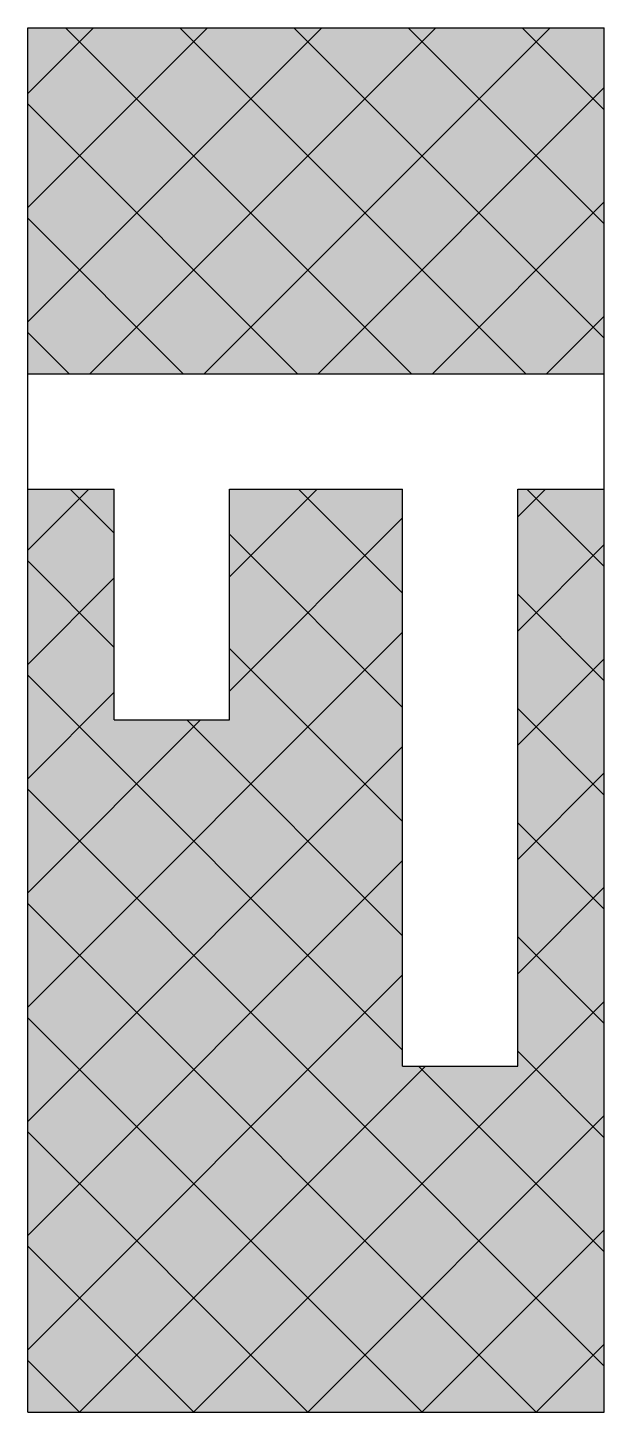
# Model space of a CAD drawing. Header units: metres. Extents: x 0 to 0.5, y 0 to 1.2.
import ezdxf

# ---------------------------------------------------------------- set-up
doc = ezdxf.new("R2010")
doc.units = ezdxf.units.M
doc.header["$LTSCALE"] = 0.2
pattern_1 = [(45, (0.737854, 0), (-0.0494975, 0.0494975), []), (135, (0.737854, 0), (-0.0494975, -0.0494975), [])]

msp = doc.modelspace()

# ---------------------------------------------------------------- hatches: boundary and pattern name
h = msp.add_hatch()
h.set_pattern_fill('L45L135', color=256, scale=0.07, style=0)
h.set_pattern_definition(pattern_1)
h.paths.add_polyline_path([(0.5, 0.9), (0.5, 1.2), (0, 1.2), (0, 0.9)])
h = msp.add_hatch(color=254)
h.dxf.hatch_style = 1
h.paths.add_polyline_path([(0.325, 0.8), (0.175, 0.8), (0.175, 0.6), (0.075, 0.6), (0.075, 0.8), (0, 0.8), (0, 0), (0.5, 0), (0.5, 0.8), (0.425, 0.8), (0.425, 0.3), (0.325, 0.3)])
h.paths.add_polyline_path([(0.5, 1.2), (0, 1.2), (0, 0.9), (0.5, 0.9)])
h = msp.add_hatch()
h.set_pattern_fill('L45L135', color=256, scale=0.07, style=0)
h.set_pattern_definition(pattern_1)
h.paths.add_polyline_path([(0.5, 0), (0.5, 0.8), (0.425, 0.8), (0.425, 0.3), (0.325, 0.3), (0.325, 0.8), (0.175, 0.8), (0.175, 0.6), (0.075, 0.6), (0.075, 0.8), (0, 0.8), (0, 0)])

# ---------------------------------------------------------------- linework, layer by layer
for p, q in [((0, 1.2), (0.5, 1.2)), ((0, 0), (0, 1.2)), ((0.5, 0), (0.5, 1.2)), ((0, 0.9), (0.5, 0.9)), ((0, 0.8), (0.075, 0.8)), ((0.075, 0.6), (0.075, 0.8)), ((0.175, 0.8), (0.325, 0.8)), ((0.175, 0.6), (0.175, 0.8)), ((0.325, 0.3), (0.325, 0.8)), ((0.425, 0.8), (0.5, 0.8)), ((0.425, 0.3), (0.425, 0.8)), ((0.075, 0.6), (0.175, 0.6)), ((0, 0.4), (0, 0.4)), ((0.325, 0.3), (0.425, 0.3)), ((0, 0.15), (0, 0.15)), ((0, 0), (0.5, 0))]:
    msp.add_line(p, q)

doc.saveas('drawing.dxf')
